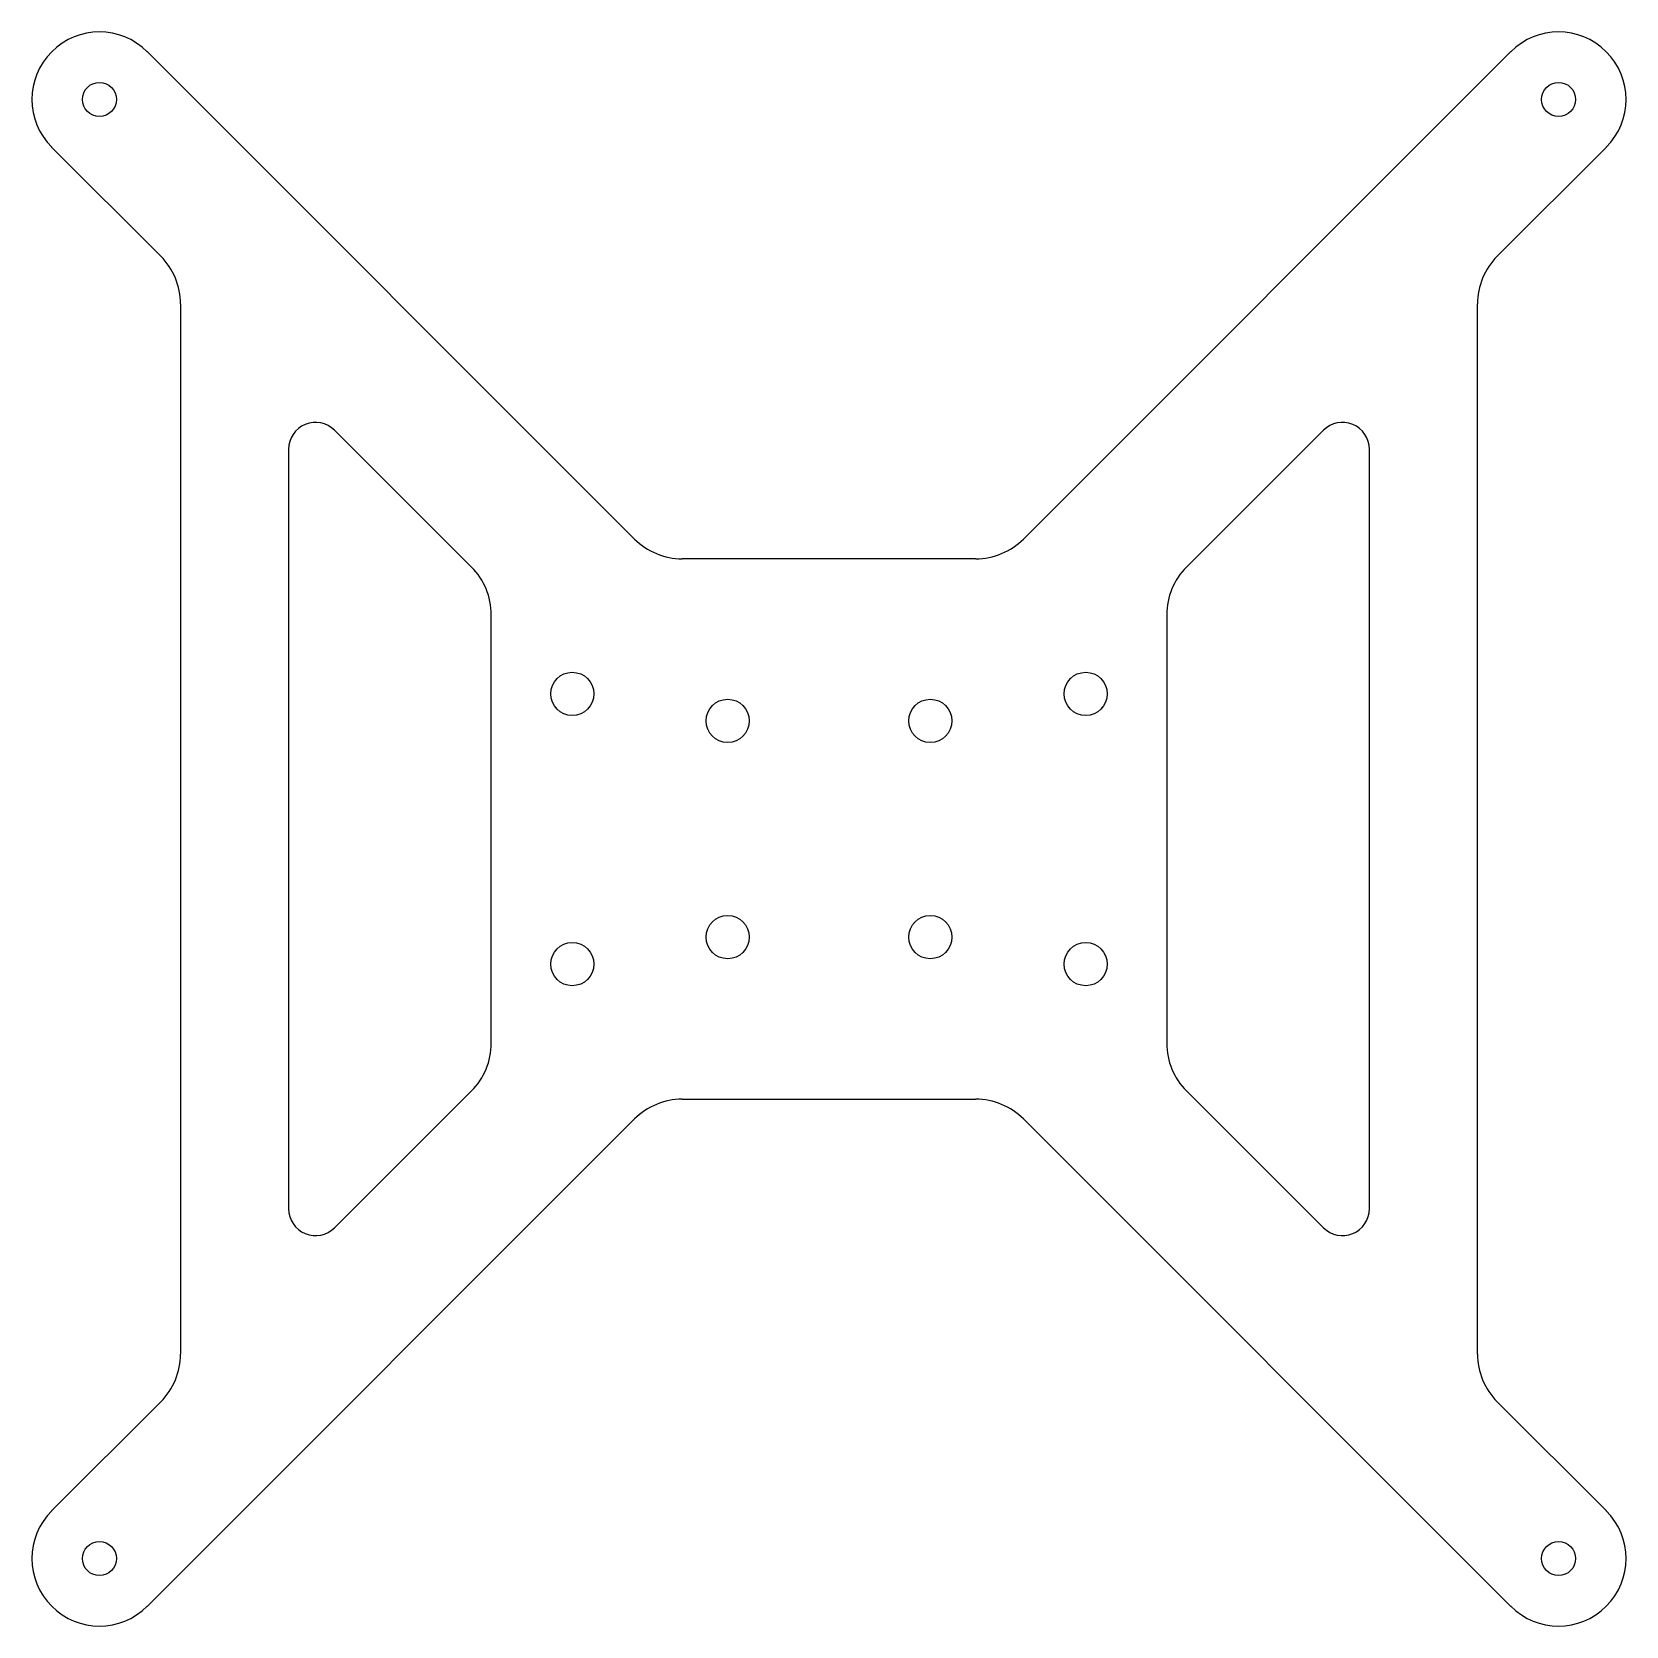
# Model space of a CAD drawing. Header units: millimetres. Extents: x -59 to 59, y -59 to 59.
import ezdxf

# ---------------------------------------------------------------- set-up
doc = ezdxf.new("R2010")
doc.units = ezdxf.units.MM
doc.layers.get('0').update_dxf_attribs({"linetype": 'CONTINUOUS'})

msp = doc.modelspace()

# ---------------------------------------------------------------- linework, layer by layer
for p, q in [((-14.39, 21.46), (-50.46, 57.54)), ((50.46, 57.54), (14.39, 21.46)), ((-57.54, 50.46), (-49.46, 42.39)), ((49.46, 42.39), (57.54, 50.46)), ((-48, 38.86), (-48, -38.86)), ((48, -38.86), (48, 38.86)), ((10.86, 20), (-10.86, 20)), ((-10.86, -20), (10.86, -20)), ((-50.46, -57.54), (-14.39, -21.46)), ((14.39, -21.46), (50.46, -57.54)), ((-49.46, -42.39), (-57.54, -50.46)), ((57.54, -50.46), (49.46, -42.39))]:
    msp.add_line(p, q)
for points in [[(-25, -15.86), (-25, 15.86, 0.198912), (-26.46, 19.39), (-36.59, 29.51, 0.668179), (-40, 28.1), (-40, -28.1, 0.668179), (-36.59, -29.51), (-26.46, -19.39, 0.198912)], [(36.59, 29.51), (26.46, 19.39, 0.198912), (25, 15.86), (25, -15.86, 0.198912), (26.46, -19.39), (36.59, -29.51, 0.668179), (40, -28.1), (40, 28.1, 0.668179)]]:
    msp.add_lwpolyline(points, format="xyb", close=True)
for centre, radius in [((-54, 54), 1.26), ((54, 54), 1.26), ((-19, 10), 1.6), ((19, 10), 1.6), ((-7.5, 8), 1.6), ((7.5, 8), 1.6), ((-7.5, -8), 1.6), ((7.5, -8), 1.6), ((-19, -10), 1.6), ((19, -10), 1.6), ((-54, -54), 1.26), ((54, -54), 1.26)]:
    msp.add_circle(centre, radius)
for centre, start, end in [((-54, 54), 45, 225), ((54, 54), -45, 135), ((-53, 38.86), 0, 45), ((53, 38.86), 135, 180), ((-10.86, 25), 225, 270), ((10.86, 25), 270, 315), ((-10.86, -25), 90, 135), ((10.86, -25), 45, 90), ((-53, -38.86), -45, 0), ((53, -38.86), 180, 225), ((-54, -54), 135, 315), ((54, -54), -135, 45)]:
    msp.add_arc(centre, 5, start, end)

doc.saveas('drawing.dxf')
